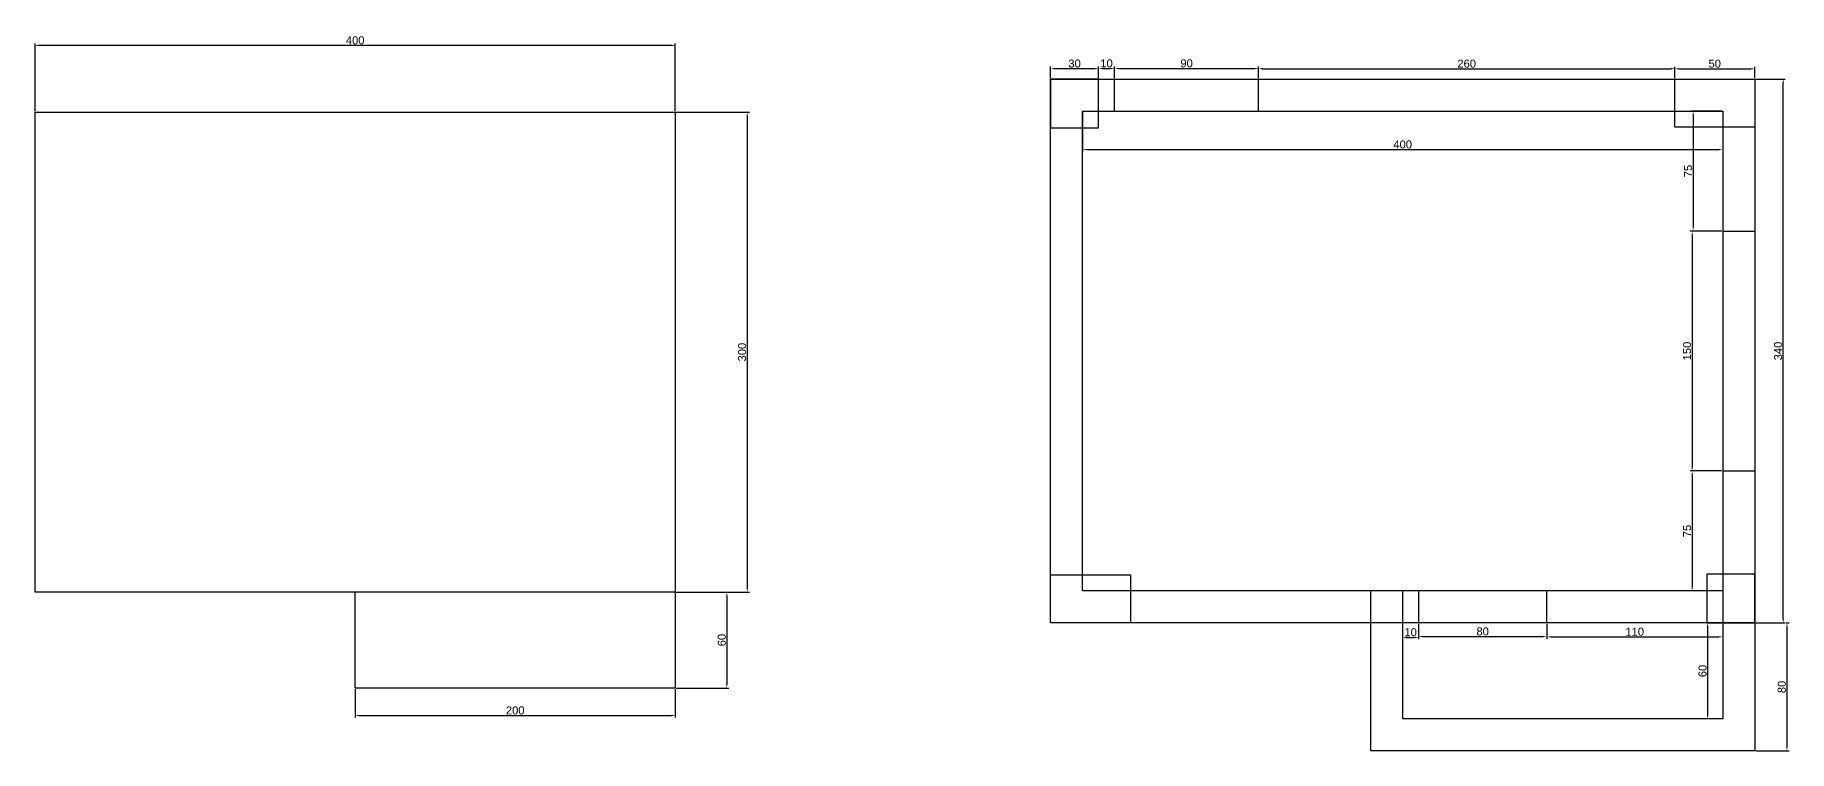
# Model space of a CAD drawing. Header units: millimetres. Extents: x 1751 to 4239, y 1841 to 2290.
# Drawn here: x 1751 to 2847, y 1843 to 2290 of the extents above; entities that cross this region are included whole.
import ezdxf

# ---------------------------------------------------------------- set-up
doc = ezdxf.new("R2010")
doc.units = ezdxf.units.MM
for name, color, linetype in [('kolon', 10, 'Continuous'), ('Layer1', 50, 'Continuous'), ('Ölçü', 100, 'Continuous')]:
    doc.layers.add(name, color=color, linetype=linetype)
doc.styles.get("Standard").update_dxf_attribs({"font": 'arial.ttf'})
doc.dimstyles.new('ISO-25', dxfattribs={"dimtxt": 5, "dimasz": 2.5, "dimexe": 1.25, "dimexo": 0.625, "dimtad": 1, "dimtxsty": 'Standard', "dimcen": 2.5, "dimadec": 0, "dimazin": 0, "dimtfac": 1, "dimtmove": 0, "dimatfit": 3, "dimfxl": 1, "dimarcsym": 0})

# ---------------------------------------------------------------- blocks, each defined once
blk = doc.blocks.new('*D43')
at = {"layer": 'Defpoints', "color": 0, "transparency": 16777216}
for p in [(2150.9, 2242.2), (2150.9, 1942.2), (2195.9, 1942.2)]:
    blk.add_point(p, dxfattribs=at)
at = {"layer": 'Ölçü', "color": 0, "lineweight": -2, "transparency": 16777216}
for p, q in [((2151.5, 2242.2), (2197.2, 2242.2)), ((2195.9, 2239.7), (2195.9, 1944.7)), ((2151.5, 1942.2), (2197.2, 1942.2))]:
    blk.add_line(p, q, dxfattribs=at)
at = {"layer": 'Ölçü', "color": 0, "transparency": 16777216}
for points in [[(2195.5, 2239.7), (2196.3, 2239.7), (2195.9, 2242.2)], [(2195.5, 1944.7), (2196.3, 1944.7), (2195.9, 1942.2)]]:
    blk.add_solid(points, dxfattribs=at)
at = {"layer": 'Ölçü', "color": 0, "transparency": 16777216, "insert": (2192.7, 2092.2), "char_height": 5, "attachment_point": 5, "rotation": 90}
blk.add_mtext('300', dxfattribs=at)
blk = doc.blocks.new('*D44')
at = {"layer": 'Defpoints', "color": 0, "transparency": 16777216}
for p in [(2150.9, 2284), (1750.9, 2242.2), (2150.9, 2242.2)]:
    blk.add_point(p, dxfattribs=at)
at = {"layer": 'Ölçü', "color": 0, "lineweight": -2, "transparency": 16777216}
for p, q in [((1750.9, 2242.9), (1750.9, 2285.2)), ((1753.4, 2284), (2148.4, 2284)), ((2150.9, 2242.9), (2150.9, 2285.2))]:
    blk.add_line(p, q, dxfattribs=at)
at = {"layer": 'Ölçü', "color": 0, "transparency": 16777216}
for points in [[(1753.4, 2284.4), (1753.4, 2283.5), (1750.9, 2284)], [(2148.4, 2284.4), (2148.4, 2283.5), (2150.9, 2284)]]:
    blk.add_solid(points, dxfattribs=at)
at = {"layer": 'Ölçü', "color": 0, "transparency": 16777216, "insert": (1950.9, 2287.1), "char_height": 5, "attachment_point": 5}
blk.add_mtext('400', dxfattribs=at)
blk = doc.blocks.new('*D46')
at = {"layer": 'Defpoints', "color": 0, "transparency": 16777216}
for p in [(2150.9, 1942.2), (2150.9, 1882.2), (2183.1, 1882.2)]:
    blk.add_point(p, dxfattribs=at)
at = {"layer": 'Ölçü', "color": 0, "lineweight": -2, "transparency": 16777216}
for p, q in [((2151.5, 1942.2), (2184.4, 1942.2)), ((2183.1, 1939.7), (2183.1, 1884.7)), ((2151.5, 1882.2), (2184.4, 1882.2))]:
    blk.add_line(p, q, dxfattribs=at)
at = {"layer": 'Ölçü', "color": 0, "transparency": 16777216}
for points in [[(2182.7, 1939.7), (2183.5, 1939.7), (2183.1, 1942.2)], [(2182.7, 1884.7), (2183.5, 1884.7), (2183.1, 1882.2)]]:
    blk.add_solid(points, dxfattribs=at)
at = {"layer": 'Ölçü', "color": 0, "transparency": 16777216, "insert": (2180, 1912.2), "char_height": 5, "attachment_point": 5, "rotation": 90}
blk.add_mtext('60', dxfattribs=at)
blk = doc.blocks.new('*D47')
at = {"layer": 'Defpoints', "color": 0, "transparency": 16777216}
for p in [(1950.9, 1882.2), (2150.9, 1882.2), (2150.9, 1865.1)]:
    blk.add_point(p, dxfattribs=at)
at = {"layer": 'Ölçü', "color": 0, "lineweight": -2, "transparency": 16777216}
for p, q in [((1950.9, 1881.6), (1950.9, 1863.8)), ((2150.9, 1881.6), (2150.9, 1863.8)), ((1953.4, 1865.1), (2148.4, 1865.1))]:
    blk.add_line(p, q, dxfattribs=at)
at = {"layer": 'Ölçü', "color": 0, "transparency": 16777216}
for points in [[(1953.4, 1865.5), (1953.4, 1864.6), (1950.9, 1865.1)], [(2148.4, 1865.5), (2148.4, 1864.6), (2150.9, 1865.1)]]:
    blk.add_solid(points, dxfattribs=at)
at = {"layer": 'Ölçü', "color": 0, "transparency": 16777216, "insert": (2050.9, 1868.2), "char_height": 5, "attachment_point": 5}
blk.add_mtext('200', dxfattribs=at)
blk = doc.blocks.new('*D48')
at = {"layer": 'Defpoints', "color": 0, "transparency": 16777216}
for p in [(2425.4, 2269.5), (2415.4, 2262.9), (2425.4, 2262.9)]:
    blk.add_point(p, dxfattribs=at)
at = {"layer": 'Ölçü', "color": 0, "lineweight": -2, "transparency": 16777216}
for p, q in [((2415.4, 2263.5), (2415.4, 2270.8)), ((2417.9, 2269.5), (2422.9, 2269.5)), ((2425.4, 2263.5), (2425.4, 2270.8))]:
    blk.add_line(p, q, dxfattribs=at)
at = {"layer": 'Ölçü', "color": 0, "transparency": 16777216}
for points in [[(2417.9, 2269.9), (2417.9, 2269.1), (2415.4, 2269.5)], [(2422.9, 2269.9), (2422.9, 2269.1), (2425.4, 2269.5)]]:
    blk.add_solid(points, dxfattribs=at)
at = {"layer": 'Ölçü', "color": 0, "transparency": 16777216, "insert": (2420.4, 2272.7), "char_height": 5, "attachment_point": 5}
blk.add_mtext('10', dxfattribs=at)
blk = doc.blocks.new('*D49')
at = {"layer": 'Defpoints', "color": 0, "transparency": 16777216}
for p in [(2515.4, 2269.5), (2425.4, 2262.9), (2515.4, 2262.9)]:
    blk.add_point(p, dxfattribs=at)
at = {"layer": 'Ölçü', "color": 0, "lineweight": -2, "transparency": 16777216}
for p, q in [((2425.4, 2263.5), (2425.4, 2270.8)), ((2427.9, 2269.5), (2512.9, 2269.5)), ((2515.4, 2263.5), (2515.4, 2270.8))]:
    blk.add_line(p, q, dxfattribs=at)
at = {"layer": 'Ölçü', "color": 0, "transparency": 16777216}
for points in [[(2427.9, 2269.9), (2427.9, 2269.1), (2425.4, 2269.5)], [(2512.9, 2269.9), (2512.9, 2269.1), (2515.4, 2269.5)]]:
    blk.add_solid(points, dxfattribs=at)
at = {"layer": 'Ölçü', "color": 0, "transparency": 16777216, "insert": (2470.4, 2272.7), "char_height": 5, "attachment_point": 5}
blk.add_mtext('90', dxfattribs=at)
blk = doc.blocks.new('*D51')
at = {"layer": 'Defpoints', "color": 0, "transparency": 16777216}
for p in [(2775.4, 2269.4), (2515.4, 2262.9), (2775.4, 2262.9)]:
    blk.add_point(p, dxfattribs=at)
at = {"layer": 'Ölçü', "color": 0, "lineweight": -2, "transparency": 16777216}
for p, q in [((2515.4, 2263.5), (2515.4, 2270.6)), ((2517.9, 2269.4), (2772.9, 2269.4)), ((2775.4, 2263.5), (2775.4, 2270.6))]:
    blk.add_line(p, q, dxfattribs=at)
at = {"layer": 'Ölçü', "color": 0, "transparency": 16777216}
for points in [[(2517.9, 2269.8), (2517.9, 2268.9), (2515.4, 2269.4)], [(2772.9, 2269.8), (2772.9, 2268.9), (2775.4, 2269.4)]]:
    blk.add_solid(points, dxfattribs=at)
at = {"layer": 'Ölçü', "color": 0, "transparency": 16777216, "insert": (2645.4, 2272.5), "char_height": 5, "attachment_point": 5}
blk.add_mtext('260', dxfattribs=at)
blk = doc.blocks.new('*D52')
at = {"layer": 'Defpoints', "color": 0, "transparency": 16777216}
for p in [(2825.4, 2269.3), (2775.4, 2262.9), (2825.4, 2262.9)]:
    blk.add_point(p, dxfattribs=at)
at = {"layer": 'Ölçü', "color": 0, "lineweight": -2, "transparency": 16777216}
for p, q in [((2775.4, 2263.5), (2775.4, 2270.6)), ((2777.9, 2269.3), (2822.9, 2269.3)), ((2825.4, 2263.5), (2825.4, 2270.6))]:
    blk.add_line(p, q, dxfattribs=at)
at = {"layer": 'Ölçü', "color": 0, "transparency": 16777216}
for points in [[(2777.9, 2269.7), (2777.9, 2268.9), (2775.4, 2269.3)], [(2822.9, 2269.7), (2822.9, 2268.9), (2825.4, 2269.3)]]:
    blk.add_solid(points, dxfattribs=at)
at = {"layer": 'Ölçü', "color": 0, "transparency": 16777216, "insert": (2800.4, 2272.5), "char_height": 5, "attachment_point": 5}
blk.add_mtext('50', dxfattribs=at)
blk = doc.blocks.new('*D53')
at = {"layer": 'Defpoints', "color": 0, "transparency": 16777216}
for p in [(2385.4, 2269.4), (2385.4, 2262.9), (2415.4, 2262.9)]:
    blk.add_point(p, dxfattribs=at)
at = {"layer": 'Ölçü', "color": 0, "lineweight": -2, "transparency": 16777216}
for p, q in [((2385.4, 2263.5), (2385.4, 2270.7)), ((2412.9, 2269.4), (2387.9, 2269.4)), ((2415.4, 2263.5), (2415.4, 2270.7))]:
    blk.add_line(p, q, dxfattribs=at)
at = {"layer": 'Ölçü', "color": 0, "transparency": 16777216}
for points in [[(2387.9, 2269.8), (2387.9, 2269), (2385.4, 2269.4)], [(2412.9, 2269.8), (2412.9, 2269), (2415.4, 2269.4)]]:
    blk.add_solid(points, dxfattribs=at)
at = {"layer": 'Ölçü', "color": 0, "transparency": 16777216, "insert": (2400.4, 2272.6), "char_height": 5, "attachment_point": 5}
blk.add_mtext('30', dxfattribs=at)
blk = doc.blocks.new('*D54')
at = {"layer": 'Defpoints', "color": 0, "transparency": 16777216}
for p in [(2405.4, 2242.9), (2805.4, 2242.9), (2805.4, 2218.8)]:
    blk.add_point(p, dxfattribs=at)
at = {"layer": 'Ölçü', "color": 0, "lineweight": -2, "transparency": 16777216}
for p, q in [((2405.4, 2242.3), (2405.4, 2217.5)), ((2805.4, 2242.3), (2805.4, 2217.5)), ((2407.9, 2218.8), (2802.9, 2218.8))]:
    blk.add_line(p, q, dxfattribs=at)
at = {"layer": 'Ölçü', "color": 0, "transparency": 16777216}
for points in [[(2407.9, 2219.2), (2407.9, 2218.4), (2405.4, 2218.8)], [(2802.9, 2219.2), (2802.9, 2218.4), (2805.4, 2218.8)]]:
    blk.add_solid(points, dxfattribs=at)
at = {"layer": 'Ölçü', "color": 0, "transparency": 16777216, "insert": (2605.4, 2222), "char_height": 5, "attachment_point": 5}
blk.add_mtext('400', dxfattribs=at)
blk = doc.blocks.new('*D55')
at = {"layer": 'Defpoints', "color": 0, "transparency": 16777216}
for p in [(2805.4, 2242.9), (2786.9, 2167.9), (2805.4, 2167.9)]:
    blk.add_point(p, dxfattribs=at)
at = {"layer": 'Ölçü', "color": 0, "lineweight": -2, "transparency": 16777216}
for p, q in [((2804.8, 2242.9), (2785.7, 2242.9)), ((2786.9, 2240.4), (2786.9, 2170.4)), ((2804.8, 2167.9), (2785.7, 2167.9))]:
    blk.add_line(p, q, dxfattribs=at)
at = {"layer": 'Ölçü', "color": 0, "transparency": 16777216}
for points in [[(2786.5, 2240.4), (2787.3, 2240.4), (2786.9, 2242.9)], [(2786.5, 2170.4), (2787.3, 2170.4), (2786.9, 2167.9)]]:
    blk.add_solid(points, dxfattribs=at)
at = {"layer": 'Ölçü', "color": 0, "transparency": 16777216, "insert": (2783.8, 2205.4), "char_height": 5, "attachment_point": 5, "rotation": 90}
blk.add_mtext('75', dxfattribs=at)
blk = doc.blocks.new('*D56')
at = {"layer": 'Defpoints', "color": 0, "transparency": 16777216}
for p in [(2805.4, 2167.9), (2786.3, 2017.9), (2805.4, 2017.9)]:
    blk.add_point(p, dxfattribs=at)
at = {"layer": 'Ölçü', "color": 0, "lineweight": -2, "transparency": 16777216}
for p, q in [((2804.8, 2167.9), (2785.1, 2167.9)), ((2786.3, 2165.4), (2786.3, 2020.4)), ((2804.8, 2017.9), (2785.1, 2017.9))]:
    blk.add_line(p, q, dxfattribs=at)
at = {"layer": 'Ölçü', "color": 0, "transparency": 16777216}
for points in [[(2785.9, 2165.4), (2786.7, 2165.4), (2786.3, 2167.9)], [(2785.9, 2020.4), (2786.7, 2020.4), (2786.3, 2017.9)]]:
    blk.add_solid(points, dxfattribs=at)
at = {"layer": 'Ölçü', "color": 0, "transparency": 16777216, "insert": (2783.1, 2092.9), "char_height": 5, "attachment_point": 5, "rotation": 90}
blk.add_mtext('150', dxfattribs=at)
blk = doc.blocks.new('*D57')
at = {"layer": 'Defpoints', "color": 0, "transparency": 16777216}
for p in [(2805.4, 2017.9), (2786.3, 1942.9), (2805.4, 1942.9)]:
    blk.add_point(p, dxfattribs=at)
at = {"layer": 'Ölçü', "color": 0, "lineweight": -2, "transparency": 16777216}
for p, q in [((2804.8, 2017.9), (2785.1, 2017.9)), ((2786.3, 2015.4), (2786.3, 1945.4)), ((2804.8, 1942.9), (2785.1, 1942.9))]:
    blk.add_line(p, q, dxfattribs=at)
at = {"layer": 'Ölçü', "color": 0, "transparency": 16777216}
for points in [[(2785.9, 2015.4), (2786.7, 2015.4), (2786.3, 2017.9)], [(2785.9, 1945.4), (2786.7, 1945.4), (2786.3, 1942.9)]]:
    blk.add_solid(points, dxfattribs=at)
at = {"layer": 'Ölçü', "color": 0, "transparency": 16777216, "insert": (2783.1, 1980.4), "char_height": 5, "attachment_point": 5, "rotation": 90}
blk.add_mtext('75', dxfattribs=at)
blk = doc.blocks.new('*D58')
at = {"layer": 'Defpoints', "color": 0, "transparency": 16777216}
for p in [(2825.4, 2262.9), (2843.2, 2262.9), (2825.4, 1922.9)]:
    blk.add_point(p, dxfattribs=at)
at = {"layer": 'Ölçü', "color": 0, "lineweight": -2, "transparency": 16777216}
for p, q in [((2826, 2262.9), (2844.4, 2262.9)), ((2843.2, 1925.4), (2843.2, 2260.4)), ((2826, 1922.9), (2844.4, 1922.9))]:
    blk.add_line(p, q, dxfattribs=at)
at = {"layer": 'Ölçü', "color": 0, "transparency": 16777216}
for points in [[(2842.7, 2260.4), (2843.6, 2260.4), (2843.2, 2262.9)], [(2842.7, 1925.4), (2843.6, 1925.4), (2843.2, 1922.9)]]:
    blk.add_solid(points, dxfattribs=at)
at = {"layer": 'Ölçü', "color": 0, "transparency": 16777216, "insert": (2840, 2092.9), "char_height": 5, "attachment_point": 5, "rotation": 90}
blk.add_mtext('340', dxfattribs=at)
blk = doc.blocks.new('*D59')
at = {"layer": 'Defpoints', "color": 0, "transparency": 16777216}
for p in [(2605.4, 1922.9), (2615.4, 1922.9), (2615.4, 1913.9)]:
    blk.add_point(p, dxfattribs=at)
at = {"layer": 'Ölçü', "color": 0, "lineweight": -2, "transparency": 16777216}
for p, q in [((2605.4, 1922.3), (2605.4, 1912.7)), ((2615.4, 1922.3), (2615.4, 1912.7)), ((2607.9, 1913.9), (2612.9, 1913.9))]:
    blk.add_line(p, q, dxfattribs=at)
at = {"layer": 'Ölçü', "color": 0, "transparency": 16777216}
for points in [[(2607.9, 1914.4), (2607.9, 1913.5), (2605.4, 1913.9)], [(2612.9, 1914.4), (2612.9, 1913.5), (2615.4, 1913.9)]]:
    blk.add_solid(points, dxfattribs=at)
at = {"layer": 'Ölçü', "color": 0, "transparency": 16777216, "insert": (2610.4, 1917.1), "char_height": 5, "attachment_point": 5}
blk.add_mtext('10', dxfattribs=at)
blk = doc.blocks.new('*D60')
at = {"layer": 'Defpoints', "color": 0, "transparency": 16777216}
for p in [(2615.4, 1922.9), (2695.4, 1922.9), (2695.4, 1914.5)]:
    blk.add_point(p, dxfattribs=at)
at = {"layer": 'Ölçü', "color": 0, "lineweight": -2, "transparency": 16777216}
for p, q in [((2615.4, 1922.3), (2615.4, 1913.2)), ((2695.4, 1922.3), (2695.4, 1913.2)), ((2617.9, 1914.5), (2692.9, 1914.5))]:
    blk.add_line(p, q, dxfattribs=at)
at = {"layer": 'Ölçü', "color": 0, "transparency": 16777216}
for points in [[(2617.9, 1914.9), (2617.9, 1914.1), (2615.4, 1914.5)], [(2692.9, 1914.9), (2692.9, 1914.1), (2695.4, 1914.5)]]:
    blk.add_solid(points, dxfattribs=at)
at = {"layer": 'Ölçü', "color": 0, "transparency": 16777216, "insert": (2655.4, 1917.6), "char_height": 5, "attachment_point": 5}
blk.add_mtext('80', dxfattribs=at)
blk = doc.blocks.new('*D61')
at = {"layer": 'Defpoints', "color": 0, "transparency": 16777216}
for p in [(2695.4, 1922.9), (2805.4, 1922.9), (2805.4, 1914.2)]:
    blk.add_point(p, dxfattribs=at)
at = {"layer": 'Ölçü', "color": 0, "lineweight": -2, "transparency": 16777216}
for p, q in [((2695.4, 1922.3), (2695.4, 1913)), ((2805.4, 1922.3), (2805.4, 1913)), ((2697.9, 1914.2), (2802.9, 1914.2))]:
    blk.add_line(p, q, dxfattribs=at)
at = {"layer": 'Ölçü', "color": 0, "transparency": 16777216}
for points in [[(2697.9, 1914.6), (2697.9, 1913.8), (2695.4, 1914.2)], [(2802.9, 1914.6), (2802.9, 1913.8), (2805.4, 1914.2)]]:
    blk.add_solid(points, dxfattribs=at)
at = {"layer": 'Ölçü', "color": 0, "transparency": 16777216, "insert": (2750.4, 1917.4), "char_height": 5, "attachment_point": 5}
blk.add_mtext('110', dxfattribs=at)
blk = doc.blocks.new('*D62')
at = {"layer": 'Defpoints', "color": 0, "transparency": 16777216}
for p in [(2805.4, 1922.9), (2795.9, 1862.9), (2805.4, 1862.9)]:
    blk.add_point(p, dxfattribs=at)
at = {"layer": 'Ölçü', "color": 0, "lineweight": -2, "transparency": 16777216}
for p, q in [((2804.8, 1922.9), (2794.7, 1922.9)), ((2795.9, 1920.4), (2795.9, 1865.4)), ((2804.8, 1862.9), (2794.7, 1862.9))]:
    blk.add_line(p, q, dxfattribs=at)
at = {"layer": 'Ölçü', "color": 0, "transparency": 16777216}
for points in [[(2795.5, 1920.4), (2796.4, 1920.4), (2795.9, 1922.9)], [(2795.5, 1865.4), (2796.4, 1865.4), (2795.9, 1862.9)]]:
    blk.add_solid(points, dxfattribs=at)
at = {"layer": 'Ölçü', "color": 0, "transparency": 16777216, "insert": (2792.8, 1892.9), "char_height": 5, "attachment_point": 5, "rotation": 90}
blk.add_mtext('60', dxfattribs=at)
blk = doc.blocks.new('*D63')
at = {"layer": 'Defpoints', "color": 0, "transparency": 16777216}
for p in [(2844.4, 1922.9), (2825.4, 1842.9), (2845.5, 1842.9)]:
    blk.add_point(p, dxfattribs=at)
at = {"layer": 'Ölçü', "color": 0, "lineweight": -2, "transparency": 16777216}
for p, q in [((2845, 1922.9), (2846.8, 1922.9)), ((2845.5, 1920.4), (2845.5, 1845.4)), ((2826, 1842.9), (2846.8, 1842.9))]:
    blk.add_line(p, q, dxfattribs=at)
at = {"layer": 'Ölçü', "color": 0, "transparency": 16777216}
for points in [[(2845.1, 1920.4), (2845.9, 1920.4), (2845.5, 1922.9)], [(2845.1, 1845.4), (2845.9, 1845.4), (2845.5, 1842.9)]]:
    blk.add_solid(points, dxfattribs=at)
at = {"layer": 'Ölçü', "color": 0, "transparency": 16777216, "insert": (2842.3, 1882.9), "char_height": 5, "attachment_point": 5, "rotation": 90}
blk.add_mtext('80', dxfattribs=at)

msp = doc.modelspace()

# ---------------------------------------------------------------- linework, layer by layer
at = {"layer": 'Defpoints'}
for p, q in [((1950.906, 1882.226), (1950.906, 1942.226)), ((2150.906, 1942.226), (2150.906, 1882.226)), ((2150.906, 1882.226), (1950.906, 1882.226))]:
    msp.add_line(p, q, dxfattribs=at)
msp.add_lwpolyline([(1750.906, 2242.226), (2150.906, 2242.226), (2150.906, 1942.226), (1750.906, 1942.226), (1750.906, 2242.226)], dxfattribs=at)
at = {"layer": 'kolon'}
for points in [[(2385.415, 2232.493), (2415.415, 2232.493), (2415.415, 2262.899), (2385.415, 2262.899)], [(2795.415, 1922.899), (2825.415, 1922.899), (2825.415, 1953.306), (2795.415, 1953.306)]]:
    msp.add_lwpolyline(points, close=True, dxfattribs=at)
for points in [[(2825.415, 2262.899), (2825.415, 2232.899), (2775.415, 2232.899), (2775.415, 2262.899), (2825.415, 2262.899)], [(2435.415, 1952.899), (2435.415, 1922.899), (2385.415, 1922.899), (2385.415, 1952.899), (2435.415, 1952.899)]]:
    msp.add_lwpolyline(points, dxfattribs=at)
at = {"layer": 'Layer1'}
for p, q in [((2425.415, 2242.899), (2425.415, 2262.899)), ((2515.415, 2242.899), (2515.415, 2262.899)), ((2805.415, 2167.899), (2825.415, 2167.899)), ((2805.415, 2017.899), (2825.415, 2017.899)), ((2615.415, 1922.899), (2615.415, 1942.899)), ((2695.415, 1922.899), (2695.415, 1942.899))]:
    msp.add_line(p, q, dxfattribs=at)
msp.add_lwpolyline([(2385.415, 2262.899), (2825.415, 2262.899), (2825.415, 1922.899), (2385.415, 1922.899)], close=True, dxfattribs=at)
for points in [[(2405.415, 2242.899), (2805.415, 2242.899), (2805.415, 1942.899), (2405.415, 1942.899), (2405.415, 2242.899)], [(2825.415, 1942.899), (2825.415, 1842.899), (2585.415, 1842.899), (2585.415, 1942.899)], [(2805.415, 1942.899), (2805.415, 1862.899), (2605.415, 1862.899), (2605.415, 1942.899)]]:
    msp.add_lwpolyline(points, dxfattribs=at)

# ---------------------------------------------------------------- dimensions: what is measured, and where the dimension line sits
at = {"layer": 'Ölçü'}
for base, p1, p2, picture, middle in [((2150.906, 2283.956), (1750.906, 2242.226), (2150.906, 2242.226), '*D44', (1950.906, 2287.134)), ((2385.415, 2269.41), (2415.415, 2262.899), (2385.415, 2262.899), '*D53', (2400.415, 2272.589)), ((2425.415, 2269.529), (2415.415, 2262.899), (2425.415, 2262.899), '*D48', (2420.415, 2272.706)), ((2515.415, 2269.529), (2425.415, 2262.899), (2515.415, 2262.899), '*D49', (2470.415, 2272.706)), ((2775.415, 2269.365), (2515.415, 2262.899), (2775.415, 2262.899), '*D51', (2645.415, 2272.542)), ((2825.415, 2269.323), (2775.415, 2262.899), (2825.415, 2262.899), '*D52', (2800.415, 2272.501)), ((2805.415, 2218.799), (2405.415, 2242.899), (2805.415, 2242.899), '*D54', (2605.415, 2221.976)), ((2615.415, 1913.949), (2605.415, 1922.899), (2615.415, 1922.899), '*D59', (2610.415, 1917.127)), ((2695.415, 1914.468), (2615.415, 1922.899), (2695.415, 1922.899), '*D60', (2655.415, 1917.646)), ((2805.415, 1914.209), (2695.415, 1922.899), (2805.415, 1922.899), '*D61', (2750.415, 1917.386)), ((2150.906, 1865.063), (1950.906, 1882.226), (2150.906, 1882.226), '*D47', (2050.906, 1868.241))]:
    dim = msp.add_linear_dim(base=base, p1=p1, p2=p2, dimstyle='ISO-25', dxfattribs=at)
    dim.commit()
    dim.dimension.update_dxf_attribs({"geometry": picture, "text_midpoint": middle})
for base, p1, p2, picture, middle in [((2843.157, 2262.899), (2825.415, 1922.899), (2825.415, 2262.899), '*D58', (2839.977, 2092.899)), ((2195.905, 1942.226), (2150.906, 2242.226), (2150.906, 1942.226), '*D43', (2192.726, 2092.226)), ((2786.929, 2167.899), (2805.415, 2242.899), (2805.415, 2167.899), '*D55', (2783.761, 2205.399)), ((2786.305, 2017.899), (2805.415, 2167.899), (2805.415, 2017.899), '*D56', (2783.127, 2092.899)), ((2786.305, 1942.899), (2805.415, 2017.899), (2805.415, 1942.899), '*D57', (2783.137, 1980.399)), ((2183.129, 1882.226), (2150.906, 1942.226), (2150.906, 1882.226), '*D46', (2179.951, 1912.226)), ((2795.946, 1862.899), (2805.415, 1922.899), (2805.415, 1862.899), '*D62', (2792.768, 1892.899)), ((2845.5, 1842.899), (2844.407, 1922.899), (2825.415, 1842.899), '*D63', (2842.322, 1882.899))]:
    dim = msp.add_linear_dim(base=base, p1=p1, p2=p2, angle=90, dimstyle='ISO-25', dxfattribs=at)
    dim.commit()
    dim.dimension.update_dxf_attribs({"geometry": picture, "text_midpoint": middle})

doc.saveas('drawing.dxf')
